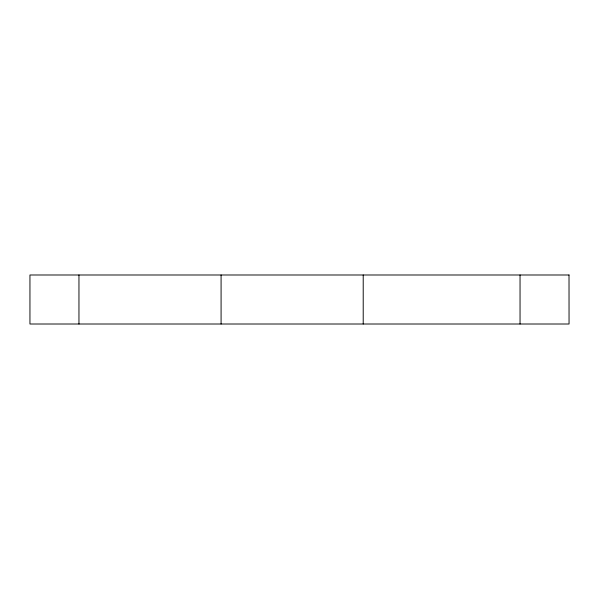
<?xml version="1.0" encoding="UTF-8"?>
<svg xmlns="http://www.w3.org/2000/svg" width="599" height="599" viewBox="0 0 599 599"><rect width="100%" height="100%" fill="white"/><g stroke="black" fill="none" stroke-linecap="round" stroke-linejoin="round"><path stroke-width="0.9" d="M520.044 274.993L520.044 324.007M363.211 274.993L363.211 324.007M221.083 274.993L221.083 324.007M78.956 274.993L78.956 324.007M569.05 274.993L29.95 274.993L29.95 324.007L569.05 324.007L569.013 274.993"/></g></svg>
